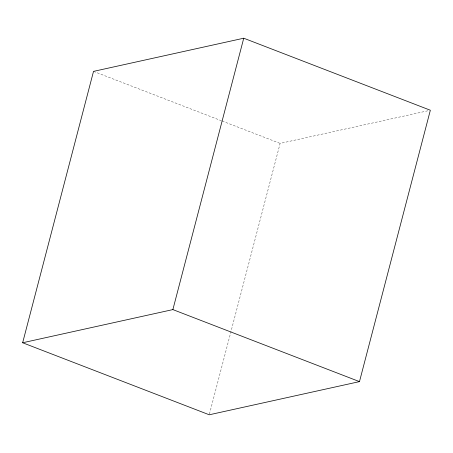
<?xml version="1.0" encoding="UTF-8"?>
<svg xmlns="http://www.w3.org/2000/svg" width="453" height="453" viewBox="0 0 453 453"><rect width="100%" height="100%" fill="white"/><g stroke="black" fill="none" stroke-linecap="round" stroke-linejoin="round"><path stroke-width="0.34" stroke-dasharray="2.27 1.7" d="M209.433 414.099L280.124 143.403L428.974 110.543M93.522 71.381L221.438 120.753M222.1 121.008L280.124 143.403"/><path stroke-width="0.68" d="M22.65 342.762L93.522 71.381L243.742 38.216L430.35 110.238L359.478 381.619L209.258 414.784L22.65 342.762L172.876 309.597L359.478 381.619M172.876 309.597L243.742 38.216"/></g></svg>
